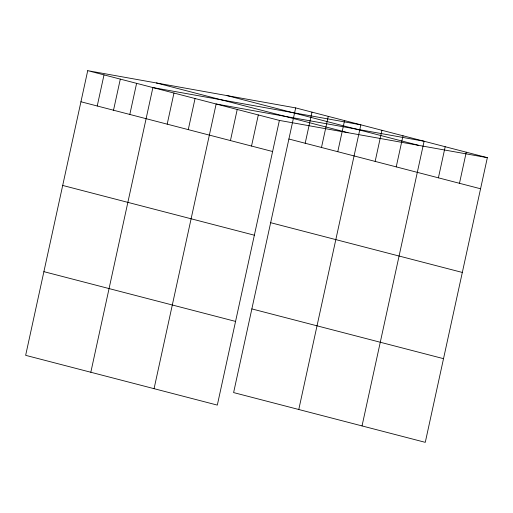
<?xml version="1.0" encoding="UTF-8"?>
<svg xmlns="http://www.w3.org/2000/svg" width="513" height="513" viewBox="0 0 513 513"><rect width="100%" height="100%" fill="white"/><g stroke="black" fill="none" stroke-linecap="round" stroke-linejoin="round"><path stroke-width="0.77" d="M87.723 70.659L25.65 355.336L217.32 405.097L279.386 120.414L87.723 70.659L295.68 107.903L487.35 157.664L425.277 442.341L233.614 392.586L295.68 107.903M97.233 105.992L104.011 74.885M113.52 110.224L120.305 79.117M129.815 114.45L136.599 83.343M90.82 372.258L152.887 87.576L360.851 124.819L298.778 409.502M167.187 124.159L173.971 93.045M188.271 129.629L195.055 98.522M154.067 388.674L216.14 103.992L424.097 141.242L362.031 425.925M230.44 140.575L237.224 109.468M251.524 146.051L258.308 114.938M305.19 143.242L311.975 112.135M321.484 147.475L328.262 116.361M337.772 151.701L344.556 120.593M375.15 161.403L381.935 130.296M396.235 166.879L403.019 135.772M438.403 177.825L445.181 146.718M459.481 183.295L466.266 152.188M279.386 120.414L487.35 157.664M227.054 95.61L418.723 145.371M156.35 82.946L348.013 132.707M288.896 139.017L480.566 188.771M80.939 101.766L272.608 151.521M270.652 222.693L462.322 272.448M62.695 185.443L254.358 235.204M251.857 308.909L443.527 358.664M43.894 271.659L235.563 321.414"/></g></svg>
